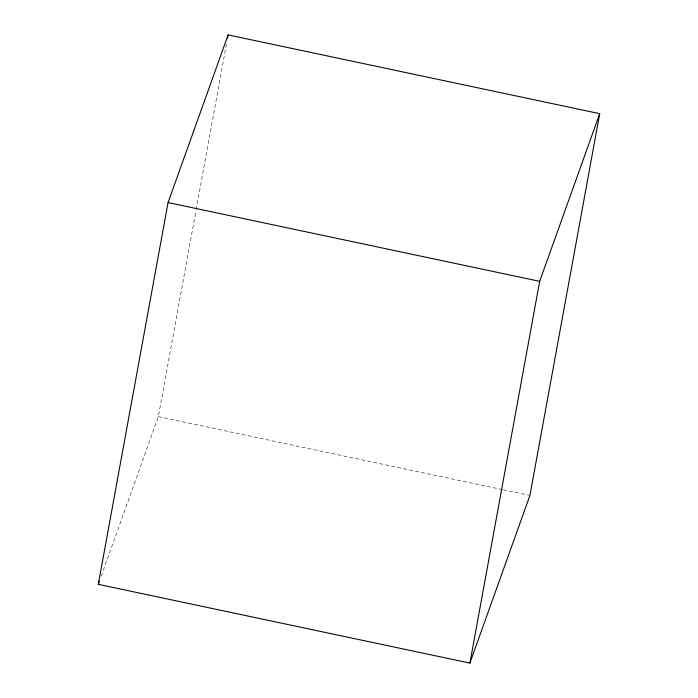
<?xml version="1.0" encoding="UTF-8"?>
<svg xmlns="http://www.w3.org/2000/svg" width="698" height="698" viewBox="0 0 698 698"><rect width="100%" height="100%" fill="white"/><g stroke="black" fill="none" stroke-linecap="round" stroke-linejoin="round"><path stroke-width="0.52" stroke-dasharray="3.49 2.62" d="M101.219 576.155L158.324 416.662L195.964 210.77M196.155 209.697L226.536 43.477M158.324 416.662L502.246 489.568M503.31 489.787L528.866 495.205"/><path stroke-width="1.05" d="M98.287 584.331L168.07 202.568L228.106 34.9L599.713 113.669L529.93 495.432L469.894 663.1L98.287 584.331L99.386 581.268M227.513 38.12L228.106 34.9M469.894 663.1L539.676 281.338L599.713 113.669M168.07 202.568L539.676 281.338"/></g></svg>
